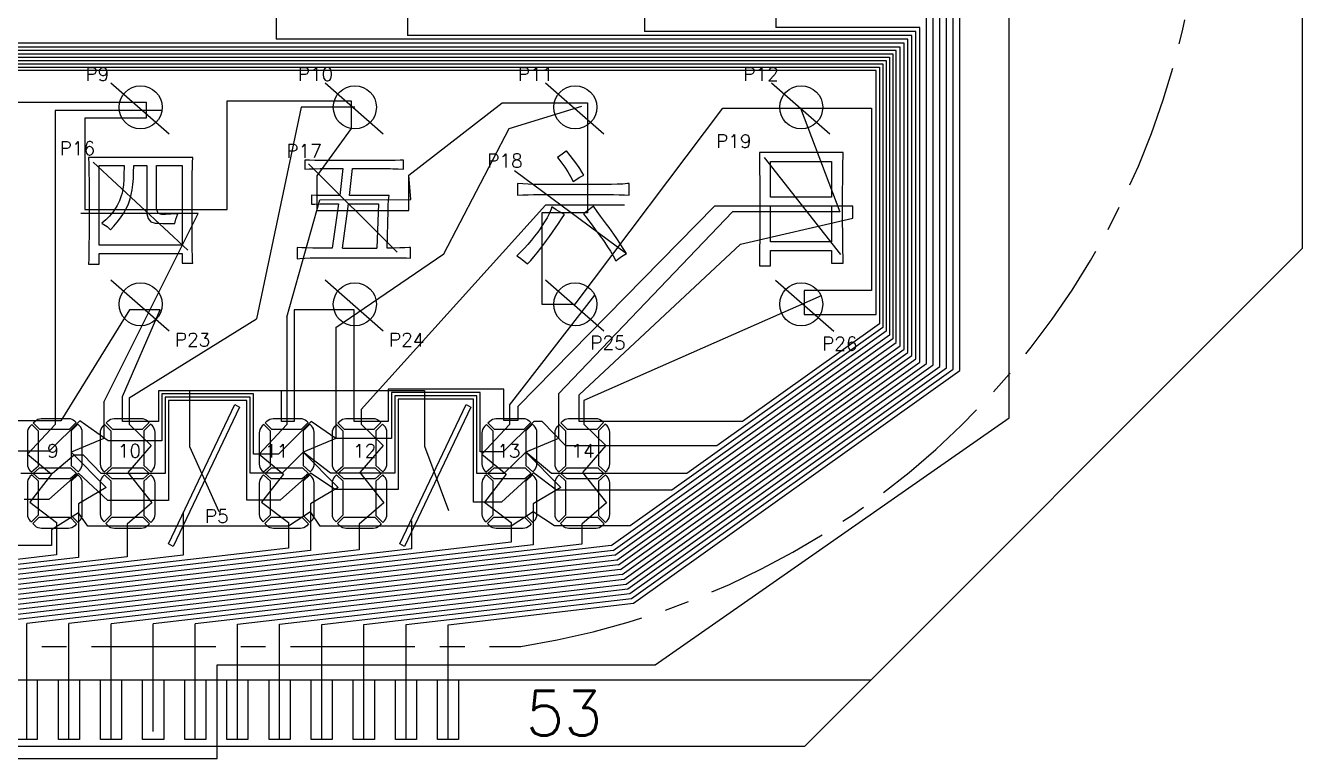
# Model space of a CAD drawing. Header units: millimetres. Extents: x 1653 to 3206, y -200 to 97.
# Drawn here: x 2454.84 to 2493.32, y -40.35 to -18.28 of the extents above; entities that cross this region are included whole.
import ezdxf
from ezdxf.enums import TextEntityAlignment as Align

# ---------------------------------------------------------------- set-up
doc = ezdxf.new("R2010")
doc.units = ezdxf.units.MM
doc.header["$LTSCALE"] = 3
doc.linetypes.add('CENTER', pattern=[2, 1.25, -0.25, 0.25, -0.25])
for name, color, linetype in [('COM', 1, 'Continuous'), ('DIM', 4, 'Continuous'), ('SEG', 3, 'Continuous')]:
    doc.layers.add(name, color=color, linetype=linetype)
doc.styles.add('romans', font='romans.shx')

msp = doc.modelspace()

# ---------------------------------------------------------------- linework, layer by layer
msp.add_line((2464.386, -24.978), (2465.428, -24.978))
at = {"linetype": 'Continuous'}
msp.add_lwpolyline([(2378.323, -0.981), (2378.323, -24.981), (2393.323, -39.981), (2478.323, -39.981), (2493.323, -24.981), (2493.323, -0.981), (2478.323, 14.019), (2393.323, 14.019)], close=True, dxfattribs=at)
at = {"linetype": 'CENTER'}
msp.add_lwpolyline([(2469.762, 11.019), (2402.823, 11.019, 0.895837), (2402.823, -36.981), (2469.762, -36.981, 0.856686)], format="xyb", close=True, dxfattribs=at)
for points in [[(2459.873, -22.249), (2456.734, -22.249), (2456.736, -22.266), (2456.741, -22.432), (2456.745, -22.595), (2456.748, -22.755), (2456.75, -22.91), (2456.75, -23.062), (2456.75, -24.548), (2456.75, -24.664), (2456.748, -24.818), (2456.747, -24.974), (2456.744, -25.136), (2456.741, -25.3), (2456.734, -25.469), (2457.057, -25.469), (2457.057, -25.147), (2459.552, -25.147), (2459.552, -25.438), (2459.873, -25.438), (2459.87, -25.372), (2459.865, -25.206), (2459.862, -25.043), (2459.859, -24.883), (2459.858, -24.73), (2459.858, -24.58), (2459.858, -23.062), (2459.858, -23.046), (2459.858, -22.88), (2459.861, -22.717), (2459.864, -22.557), (2459.867, -22.402)], [(2471.145, -22.051), (2471.131, -22.062), (2471.013, -22.153), (2470.869, -22.25), (2470.91, -22.3), (2471.002, -22.419), (2471.093, -22.546), (2471.179, -22.68), (2471.262, -22.821), (2471.344, -22.97), (2471.387, -22.94), (2471.524, -22.857), (2471.665, -22.785), (2471.616, -22.707), (2471.538, -22.583), (2471.45, -22.455), (2471.356, -22.325), (2471.254, -22.189)], [(2476.953, -22.097), (2476.953, -22.104), (2476.956, -22.252), (2476.958, -22.404), (2476.959, -22.555), (2476.962, -22.711), (2476.964, -22.867), (2476.965, -23.027), (2476.965, -23.19), (2476.967, -23.353), (2476.967, -23.52), (2476.967, -23.688), (2476.969, -23.859), (2476.969, -23.928), (2476.967, -24.108), (2476.967, -24.282), (2476.967, -24.452), (2476.965, -24.617), (2476.964, -24.778), (2476.962, -24.935), (2476.961, -25.087), (2476.958, -25.234), (2476.956, -25.377), (2476.953, -25.514), (2477.29, -25.514), (2477.29, -25.055), (2479.125, -25.055), (2479.125, -25.438), (2479.478, -25.438), (2479.476, -25.369), (2479.475, -25.223), (2479.472, -25.074), (2479.47, -24.921), (2479.469, -24.766), (2479.467, -24.606), (2479.465, -24.445), (2479.464, -24.28), (2479.464, -24.112), (2479.462, -23.942), (2479.462, -23.768), (2479.462, -23.683), (2479.464, -23.511), (2479.464, -23.342), (2479.464, -23.176), (2479.465, -23.011), (2479.467, -22.852), (2479.469, -22.695), (2479.47, -22.54), (2479.473, -22.389), (2479.475, -22.241), (2479.478, -22.097)], [(2457.057, -24.887), (2457.057, -22.495), (2457.807, -22.495), (2457.806, -22.542), (2457.803, -22.738), (2457.795, -22.915), (2457.784, -23.071), (2457.766, -23.207), (2457.745, -23.322), (2457.721, -23.402), (2457.665, -23.552), (2457.597, -23.693), (2457.516, -23.828), (2457.47, -23.894), (2457.37, -24.014), (2457.257, -24.125), (2457.134, -24.227), (2457.149, -24.235), (2457.297, -24.327), (2457.394, -24.426), (2457.492, -24.323), (2457.599, -24.199), (2457.696, -24.072), (2457.784, -23.942), (2457.86, -23.811), (2457.929, -23.676), (2457.953, -23.615), (2457.992, -23.499), (2458.023, -23.367), (2458.05, -23.222), (2458.07, -23.062), (2458.086, -22.886), (2458.094, -22.698), (2458.097, -22.495), (2458.495, -22.495), (2458.495, -23.952), (2458.529, -24.089), (2458.612, -24.193), (2458.741, -24.227), (2458.828, -24.232), (2458.969, -24.238), (2459.139, -24.241), (2459.338, -24.243), (2459.366, -24.113), (2459.428, -23.952), (2459.413, -23.952), (2459.215, -23.959), (2459.059, -23.964), (2458.94, -23.967), (2458.832, -23.933), (2458.786, -23.798), (2458.786, -22.495), (2459.552, -22.495), (2459.552, -24.887)], [(2466.223, -22.327), (2466.131, -22.333), (2465.973, -22.339), (2465.81, -22.342), (2463.712, -22.342), (2463.559, -22.341), (2463.399, -22.334), (2463.253, -22.327), (2463.253, -22.602), (2463.388, -22.594), (2463.546, -22.588), (2463.712, -22.587), (2464.402, -22.587), (2464.309, -23.4), (2463.896, -23.4), (2463.755, -23.398), (2463.593, -23.393), (2463.452, -23.384), (2463.452, -23.66), (2463.556, -23.652), (2463.712, -23.647), (2463.896, -23.644), (2464.264, -23.644), (2464.08, -24.978), (2463.574, -24.978), (2463.49, -24.978), (2463.319, -24.975), (2463.164, -24.971), (2463.023, -24.963), (2463.023, -25.3), (2463.106, -25.29), (2463.25, -25.279), (2463.416, -25.271), (2463.606, -25.27), (2465.81, -25.27), (2465.996, -25.27), (2466.168, -25.273), (2466.316, -25.278), (2466.436, -25.284), (2466.436, -24.963), (2466.394, -24.966), (2466.27, -24.971), (2466.12, -24.975), (2465.94, -24.977), (2465.733, -24.978), (2465.763, -23.859), (2465.766, -23.697), (2465.777, -23.537), (2465.794, -23.4), (2464.6, -23.4), (2464.691, -22.587), (2465.825, -22.587), (2465.905, -22.588), (2466.063, -22.593), (2466.223, -22.602)], [(2477.29, -23.445), (2477.29, -22.372), (2479.125, -22.372), (2479.125, -23.445)], [(2473.027, -23.031), (2472.977, -23.038), (2472.835, -23.052), (2472.672, -23.059), (2472.492, -23.063), (2470.288, -23.063), (2470.139, -23.061), (2469.981, -23.055), (2469.821, -23.045), (2469.66, -23.031), (2469.66, -23.384), (2469.666, -23.384), (2469.824, -23.377), (2469.984, -23.373), (2470.144, -23.37), (2470.302, -23.368), (2472.506, -23.368), (2472.556, -23.368), (2472.73, -23.371), (2472.888, -23.376), (2473.027, -23.384)], [(2470.7, -23.736), (2470.676, -23.811), (2470.625, -23.93), (2470.554, -24.068), (2470.462, -24.223), (2470.349, -24.396), (2470.277, -24.496), (2470.181, -24.623), (2470.083, -24.746), (2469.979, -24.867), (2469.871, -24.985), (2469.76, -25.097), (2469.644, -25.209), (2469.726, -25.265), (2469.857, -25.364), (2469.965, -25.453), (2469.978, -25.442), (2470.065, -25.354), (2470.159, -25.248), (2470.261, -25.124), (2470.371, -24.983), (2470.487, -24.825), (2470.535, -24.754), (2470.625, -24.626), (2470.716, -24.497), (2470.806, -24.367), (2470.897, -24.234), (2470.99, -24.101), (2471.084, -23.966), (2470.969, -23.91), (2470.833, -23.829)], [(2471.956, -23.72), (2471.904, -23.761), (2471.778, -23.86), (2471.649, -23.951), (2471.71, -24.027), (2471.815, -24.161), (2471.915, -24.291), (2472.009, -24.416), (2472.1, -24.538), (2472.185, -24.656), (2472.205, -24.685), (2472.293, -24.811), (2472.377, -24.942), (2472.464, -25.077), (2472.547, -25.216), (2472.63, -25.362), (2472.675, -25.323), (2472.8, -25.235), (2472.951, -25.147), (2472.852, -24.991), (2472.75, -24.833), (2472.656, -24.69), (2472.572, -24.565), (2472.496, -24.457), (2472.431, -24.364), (2472.429, -24.363), (2472.346, -24.259), (2472.257, -24.143), (2472.163, -24.015), (2472.063, -23.874)], [(2477.29, -24.794), (2477.29, -23.705), (2479.125, -23.705), (2479.125, -24.794)], [(2459.147, -33.892), (2461.148, -29.695), (2461.285, -29.773), (2459.284, -33.97)], [(2466.119, -33.892), (2468.119, -29.695), (2468.256, -29.773), (2466.256, -33.97)], [(2454.937, -31.636), (2454.97, -31.676), (2455.018, -31.724), (2455.224, -31.537), (2455.224, -30.496), (2455.024, -30.296), (2454.97, -30.35), (2454.965, -30.355), (2454.933, -30.396), (2454.909, -30.442), (2454.894, -30.492), (2454.89, -30.543), (2454.89, -31.482), (2454.89, -31.489), (2454.896, -31.541), (2454.912, -31.59)], [(2455.162, -30.16), (2455.207, -30.135), (2455.256, -30.119), (2455.308, -30.113), (2455.316, -30.113), (2456.126, -30.113), (2456.177, -30.118), (2456.227, -30.132), (2456.273, -30.156), (2456.314, -30.188), (2456.319, -30.193), (2456.363, -30.237), (2456.154, -30.447), (2455.269, -30.447), (2455.068, -30.247), (2455.122, -30.193)], [(2456.545, -31.482), (2456.545, -30.525), (2456.539, -30.473), (2456.523, -30.423), (2456.498, -30.378), (2456.464, -30.337), (2456.41, -30.283), (2456.211, -30.483), (2456.211, -31.525), (2456.42, -31.72), (2456.465, -31.676), (2456.47, -31.67), (2456.502, -31.629), (2456.526, -31.583), (2456.54, -31.533)], [(2457.131, -31.636), (2457.164, -31.676), (2457.212, -31.724), (2457.418, -31.537), (2457.418, -30.496), (2457.218, -30.296), (2457.164, -30.349), (2457.158, -30.355), (2457.126, -30.396), (2457.103, -30.442), (2457.088, -30.492), (2457.083, -30.543), (2457.083, -31.482), (2457.083, -31.489), (2457.09, -31.541), (2457.106, -31.59)], [(2457.356, -30.16), (2457.401, -30.135), (2457.45, -30.119), (2457.502, -30.113), (2457.51, -30.113), (2458.319, -30.113), (2458.371, -30.118), (2458.421, -30.132), (2458.467, -30.156), (2458.508, -30.188), (2458.513, -30.193), (2458.557, -30.237), (2458.347, -30.447), (2457.462, -30.447), (2457.262, -30.247), (2457.316, -30.193)], [(2458.739, -31.482), (2458.739, -30.525), (2458.733, -30.472), (2458.717, -30.423), (2458.692, -30.378), (2458.658, -30.337), (2458.604, -30.283), (2458.405, -30.483), (2458.405, -31.525), (2458.614, -31.72), (2458.659, -31.676), (2458.664, -31.67), (2458.696, -31.629), (2458.72, -31.583), (2458.734, -31.533)], [(2461.927, -31.636), (2461.96, -31.676), (2462.009, -31.724), (2462.214, -31.537), (2462.214, -30.496), (2462.014, -30.296), (2461.96, -30.349), (2461.955, -30.355), (2461.923, -30.396), (2461.899, -30.442), (2461.885, -30.492), (2461.88, -30.543), (2461.88, -31.482), (2461.88, -31.489), (2461.886, -31.541), (2461.902, -31.59)], [(2462.152, -30.16), (2462.197, -30.135), (2462.247, -30.119), (2462.298, -30.113), (2462.306, -30.113), (2463.116, -30.113), (2463.167, -30.118), (2463.217, -30.132), (2463.263, -30.156), (2463.304, -30.188), (2463.309, -30.193), (2463.354, -30.237), (2463.144, -30.447), (2462.259, -30.447), (2462.058, -30.247), (2462.112, -30.193)], [(2463.535, -31.482), (2463.535, -30.525), (2463.529, -30.472), (2463.513, -30.423), (2463.488, -30.378), (2463.455, -30.337), (2463.4, -30.283), (2463.201, -30.483), (2463.201, -31.525), (2463.41, -31.72), (2463.455, -31.676), (2463.461, -31.67), (2463.492, -31.629), (2463.516, -31.583), (2463.531, -31.533)], [(2464.12, -31.636), (2464.154, -31.676), (2464.202, -31.724), (2464.408, -31.537), (2464.408, -30.496), (2464.207, -30.296), (2464.154, -30.35), (2464.148, -30.355), (2464.116, -30.396), (2464.093, -30.442), (2464.078, -30.492), (2464.073, -30.543), (2464.073, -31.482), (2464.073, -31.489), (2464.08, -31.541), (2464.095, -31.59)], [(2464.345, -30.16), (2464.391, -30.135), (2464.44, -30.119), (2464.492, -30.113), (2464.499, -30.113), (2465.309, -30.113), (2465.361, -30.118), (2465.411, -30.132), (2465.457, -30.156), (2465.498, -30.188), (2465.503, -30.193), (2465.547, -30.237), (2465.337, -30.447), (2464.452, -30.447), (2464.252, -30.247), (2464.305, -30.193)], [(2465.729, -31.482), (2465.729, -30.525), (2465.722, -30.473), (2465.707, -30.423), (2465.682, -30.378), (2465.648, -30.337), (2465.594, -30.283), (2465.394, -30.483), (2465.394, -31.525), (2465.604, -31.72), (2465.648, -31.676), (2465.654, -31.67), (2465.686, -31.629), (2465.71, -31.583), (2465.724, -31.533)], [(2468.64, -31.636), (2468.673, -31.676), (2468.722, -31.724), (2468.927, -31.537), (2468.927, -30.496), (2468.727, -30.296), (2468.673, -30.35), (2468.668, -30.355), (2468.636, -30.396), (2468.612, -30.442), (2468.598, -30.492), (2468.593, -30.543), (2468.593, -31.482), (2468.593, -31.489), (2468.599, -31.541), (2468.615, -31.59)], [(2468.865, -30.16), (2468.91, -30.135), (2468.96, -30.119), (2469.011, -30.113), (2469.019, -30.113), (2469.829, -30.113), (2469.881, -30.118), (2469.93, -30.132), (2469.976, -30.156), (2470.017, -30.188), (2470.023, -30.193), (2470.067, -30.237), (2469.857, -30.447), (2468.972, -30.447), (2468.772, -30.247), (2468.825, -30.193)], [(2470.248, -31.482), (2470.248, -30.525), (2470.242, -30.473), (2470.226, -30.423), (2470.201, -30.378), (2470.168, -30.337), (2470.113, -30.283), (2469.914, -30.483), (2469.914, -31.525), (2470.123, -31.72), (2470.168, -31.676), (2470.174, -31.67), (2470.206, -31.629), (2470.229, -31.583), (2470.244, -31.533)], [(2470.834, -31.636), (2470.867, -31.676), (2470.916, -31.724), (2471.121, -31.537), (2471.121, -30.496), (2470.921, -30.296), (2470.867, -30.35), (2470.862, -30.355), (2470.83, -30.396), (2470.806, -30.442), (2470.791, -30.492), (2470.787, -30.543), (2470.787, -31.482), (2470.787, -31.489), (2470.793, -31.541), (2470.809, -31.59)], [(2471.059, -30.16), (2471.104, -30.135), (2471.154, -30.119), (2471.205, -30.113), (2471.213, -30.113), (2472.023, -30.113), (2472.074, -30.118), (2472.124, -30.132), (2472.17, -30.156), (2472.211, -30.188), (2472.216, -30.193), (2472.26, -30.237), (2472.051, -30.447), (2471.166, -30.447), (2470.965, -30.247), (2471.019, -30.193)], [(2472.442, -31.482), (2472.442, -30.525), (2472.436, -30.473), (2472.42, -30.423), (2472.395, -30.378), (2472.362, -30.337), (2472.307, -30.283), (2472.108, -30.483), (2472.108, -31.525), (2472.317, -31.72), (2472.362, -31.676), (2472.367, -31.67), (2472.399, -31.629), (2472.423, -31.583), (2472.437, -31.533)], [(2454.937, -33.15), (2454.97, -33.19), (2455.011, -33.231), (2455.224, -33.018), (2455.224, -32), (2455.022, -31.811), (2454.97, -31.864), (2454.965, -31.869), (2454.933, -31.91), (2454.909, -31.956), (2454.894, -32.006), (2454.89, -32.057), (2454.89, -32.996), (2454.89, -33.003), (2454.896, -33.055), (2454.912, -33.104)], [(2456.372, -31.766), (2456.185, -31.933), (2455.249, -31.933), (2455.07, -31.766), (2455.255, -31.598), (2456.192, -31.598)], [(2456.465, -31.864), (2456.416, -31.815), (2456.211, -31.999), (2456.211, -33.032), (2456.422, -33.243), (2456.467, -33.198), (2456.502, -33.153), (2456.526, -33.107), (2456.54, -33.057), (2456.545, -33.005), (2456.545, -32.057), (2456.545, -32.05), (2456.539, -31.998), (2456.523, -31.949), (2456.498, -31.903)], [(2457.131, -33.15), (2457.164, -33.19), (2457.205, -33.231), (2457.418, -33.018), (2457.418, -32), (2457.216, -31.811), (2457.164, -31.863), (2457.158, -31.869), (2457.126, -31.91), (2457.103, -31.956), (2457.088, -32.006), (2457.083, -32.057), (2457.083, -32.996), (2457.083, -33.003), (2457.09, -33.055), (2457.106, -33.104)], [(2458.566, -31.766), (2458.379, -31.933), (2457.443, -31.933), (2457.264, -31.766), (2457.448, -31.598), (2458.386, -31.598)], [(2458.659, -31.863), (2458.61, -31.815), (2458.405, -31.999), (2458.405, -33.032), (2458.616, -33.243), (2458.661, -33.198), (2458.696, -33.153), (2458.72, -33.107), (2458.734, -33.057), (2458.739, -33.005), (2458.739, -32.057), (2458.739, -32.05), (2458.733, -31.998), (2458.717, -31.949), (2458.692, -31.903)], [(2461.927, -33.15), (2461.96, -33.19), (2462.002, -33.231), (2462.214, -33.018), (2462.214, -32), (2462.012, -31.811), (2461.96, -31.863), (2461.955, -31.869), (2461.923, -31.91), (2461.899, -31.956), (2461.885, -32.006), (2461.88, -32.057), (2461.88, -32.996), (2461.88, -33.003), (2461.886, -33.055), (2461.902, -33.104)], [(2463.362, -31.766), (2463.175, -31.933), (2462.239, -31.933), (2462.061, -31.766), (2462.245, -31.598), (2463.182, -31.598)], [(2463.455, -31.863), (2463.406, -31.815), (2463.201, -31.999), (2463.201, -33.032), (2463.412, -33.243), (2463.457, -33.198), (2463.492, -33.153), (2463.516, -33.107), (2463.531, -33.057), (2463.535, -33.005), (2463.535, -32.057), (2463.535, -32.05), (2463.529, -31.998), (2463.513, -31.949), (2463.488, -31.903)], [(2464.12, -33.15), (2464.154, -33.19), (2464.195, -33.231), (2464.408, -33.018), (2464.408, -32), (2464.206, -31.811), (2464.154, -31.864), (2464.148, -31.869), (2464.116, -31.91), (2464.093, -31.956), (2464.078, -32.006), (2464.073, -32.057), (2464.073, -32.996), (2464.073, -33.003), (2464.08, -33.055), (2464.095, -33.104)], [(2465.555, -31.766), (2465.369, -31.933), (2464.433, -31.933), (2464.254, -31.766), (2464.438, -31.598), (2465.376, -31.598)], [(2465.648, -31.864), (2465.6, -31.815), (2465.394, -31.999), (2465.394, -33.032), (2465.605, -33.243), (2465.65, -33.198), (2465.686, -33.153), (2465.71, -33.107), (2465.724, -33.057), (2465.729, -33.005), (2465.729, -32.057), (2465.729, -32.05), (2465.722, -31.998), (2465.707, -31.949), (2465.682, -31.903)], [(2468.64, -33.15), (2468.673, -33.19), (2468.715, -33.231), (2468.927, -33.018), (2468.927, -32), (2468.725, -31.811), (2468.673, -31.864), (2468.668, -31.869), (2468.636, -31.91), (2468.612, -31.956), (2468.598, -32.006), (2468.593, -32.057), (2468.593, -32.996), (2468.593, -33.003), (2468.599, -33.055), (2468.615, -33.104)], [(2470.075, -31.766), (2469.888, -31.933), (2468.952, -31.933), (2468.774, -31.766), (2468.958, -31.598), (2469.895, -31.598)], [(2470.168, -31.864), (2470.119, -31.815), (2469.914, -31.999), (2469.914, -33.032), (2470.125, -33.243), (2470.17, -33.198), (2470.205, -33.153), (2470.229, -33.107), (2470.244, -33.057), (2470.248, -33.005), (2470.248, -32.057), (2470.248, -32.05), (2470.242, -31.998), (2470.226, -31.949), (2470.201, -31.903)], [(2470.834, -33.15), (2470.867, -33.19), (2470.909, -33.231), (2471.121, -33.018), (2471.121, -32), (2470.919, -31.811), (2470.867, -31.864), (2470.862, -31.869), (2470.83, -31.91), (2470.806, -31.956), (2470.791, -32.006), (2470.787, -32.057), (2470.787, -32.996), (2470.787, -33.003), (2470.793, -33.055), (2470.809, -33.104)], [(2472.269, -31.766), (2472.082, -31.933), (2471.146, -31.933), (2470.968, -31.766), (2471.152, -31.598), (2472.089, -31.598)], [(2472.362, -31.864), (2472.313, -31.815), (2472.108, -31.999), (2472.108, -33.032), (2472.319, -33.243), (2472.364, -33.198), (2472.399, -33.153), (2472.423, -33.107), (2472.437, -33.057), (2472.442, -33.005), (2472.442, -32.057), (2472.442, -32.05), (2472.436, -31.998), (2472.42, -31.949), (2472.395, -31.903)], [(2456.28, -33.377), (2456.234, -33.402), (2456.185, -33.418), (2456.134, -33.425), (2456.126, -33.425), (2455.318, -33.425), (2455.266, -33.42), (2455.217, -33.405), (2455.17, -33.382), (2455.129, -33.349), (2455.058, -33.278), (2455.246, -33.09), (2456.176, -33.09), (2456.375, -33.289), (2456.32, -33.344)], [(2458.474, -33.377), (2458.428, -33.402), (2458.379, -33.418), (2458.327, -33.425), (2458.319, -33.425), (2457.512, -33.425), (2457.46, -33.42), (2457.41, -33.405), (2457.364, -33.382), (2457.323, -33.349), (2457.252, -33.278), (2457.439, -33.09), (2458.37, -33.09), (2458.569, -33.289), (2458.514, -33.344)], [(2463.27, -33.377), (2463.225, -33.402), (2463.175, -33.418), (2463.124, -33.425), (2463.116, -33.425), (2462.308, -33.425), (2462.256, -33.42), (2462.207, -33.405), (2462.161, -33.382), (2462.12, -33.349), (2462.048, -33.278), (2462.236, -33.09), (2463.166, -33.09), (2463.365, -33.289), (2463.31, -33.344)], [(2465.463, -33.377), (2465.418, -33.402), (2465.369, -33.418), (2465.317, -33.425), (2465.309, -33.425), (2464.502, -33.425), (2464.45, -33.42), (2464.4, -33.405), (2464.354, -33.382), (2464.313, -33.349), (2464.242, -33.278), (2464.429, -33.09), (2465.36, -33.09), (2465.559, -33.289), (2465.503, -33.344)], [(2469.983, -33.377), (2469.938, -33.402), (2469.888, -33.418), (2469.837, -33.425), (2469.829, -33.425), (2469.021, -33.425), (2468.97, -33.42), (2468.92, -33.405), (2468.874, -33.382), (2468.833, -33.349), (2468.761, -33.278), (2468.949, -33.09), (2469.879, -33.09), (2470.078, -33.289), (2470.023, -33.344)], [(2472.177, -33.377), (2472.132, -33.402), (2472.082, -33.418), (2472.031, -33.425), (2472.023, -33.425), (2471.215, -33.425), (2471.163, -33.42), (2471.114, -33.405), (2471.068, -33.382), (2471.026, -33.349), (2470.955, -33.278), (2471.143, -33.09), (2472.073, -33.09), (2472.272, -33.289), (2472.217, -33.344)], [(2454.555, -39.781), (2454.555, -37.981), (2455.19, -37.981), (2455.19, -39.781)], [(2455.825, -39.781), (2455.825, -37.981), (2456.46, -37.981), (2456.46, -39.781)], [(2457.095, -39.781), (2457.095, -37.981), (2457.73, -37.981), (2457.73, -39.781)], [(2458.365, -39.781), (2458.365, -37.981), (2459, -37.981), (2459, -39.781)], [(2459.635, -39.781), (2459.635, -37.981), (2460.27, -37.981), (2460.27, -39.781)], [(2460.905, -39.781), (2460.905, -37.981), (2461.54, -37.981), (2461.54, -39.781)], [(2462.175, -39.781), (2462.175, -37.981), (2462.81, -37.981), (2462.81, -39.781)], [(2463.445, -39.781), (2463.445, -37.981), (2464.08, -37.981), (2464.08, -39.781)], [(2464.715, -39.781), (2464.715, -37.981), (2465.35, -37.981), (2465.35, -39.781)], [(2465.985, -39.781), (2465.985, -37.981), (2466.62, -37.981), (2466.62, -39.781)], [(2467.255, -39.781), (2467.255, -37.981), (2467.89, -37.981), (2467.89, -39.781)]]:
    msp.add_lwpolyline(points, close=True)
for points in [[(2464.386, -24.978), (2464.569, -23.644), (2465.473, -23.644), (2465.428, -24.978)], [(2391.323, -37.981), (2480.323, -37.981)]]:
    msp.add_lwpolyline(points)
for centre in [(2458.304, -20.739), (2464.761, -20.739), (2471.404, -20.739), (2478.215, -20.739), (2458.304, -26.673), (2464.761, -26.673), (2471.404, -26.673), (2478.215, -26.673)]:
    msp.add_circle(centre, 0.649)
at = {"layer": 'COM', "ltscale": 5.567185}
for p, q in [((2482.993, -28.668), (2482.993, 6.575)), ((2480.473, -19.631), (2434.028, -19.631)), ((2480.473, -26.98), (2480.473, -19.631)), ((2453.943, -20.581), (2458.469, -20.581)), ((2458.469, -20.581), (2458.469, -21.062)), ((2460.912, -23.813), (2460.912, -20.541)), ((2460.912, -20.541), (2464.65, -20.541)), ((2464.65, -20.541), (2464.65, -21.379)), ((2466.386, -22.786), (2469.2, -20.606)), ((2469.2, -20.606), (2471.774, -20.606)), ((2471.404, -26.673), (2475.85, -20.762)), ((2471.774, -20.606), (2471.774, -23.917)), ((2475.85, -20.762), (2480.329, -20.762)), ((2480.329, -20.762), (2480.329, -26.261)), ((2458.469, -21.062), (2456.625, -21.062)), ((2456.625, -21.062), (2456.625, -23.813)), ((2464.65, -21.379), (2463.617, -22.804)), ((2463.617, -22.804), (2463.617, -23.848)), ((2466.386, -23.848), (2466.386, -22.786)), ((2456.625, -23.813), (2460.912, -23.813)), ((2463.617, -23.848), (2466.386, -23.848)), ((2471.774, -23.917), (2470.398, -23.917)), ((2470.398, -23.917), (2470.398, -26.673)), ((2480.329, -26.261), (2478.307, -26.261)), ((2478.307, -26.261), (2478.307, -26.98)), ((2470.398, -26.673), (2471.404, -26.673)), ((2478.307, -26.98), (2480.473, -26.98)), ((2473.157, -35.677), (2482.993, -28.668)), ((2467.573, -36.325), (2473.157, -35.677)), ((2467.573, -39.781), (2467.573, -36.325))]:
    msp.add_line(p, q, dxfattribs=at)
at = {"layer": 'COM', "color": 2, "ltscale": 5.567185}
for p, q in [((2482.793, -28.626), (2482.793, 5.03)), ((2434.178, -19.531), (2480.573, -19.531)), ((2480.573, -19.531), (2480.573, -27.261)), ((2475.599, -23.719), (2469.673, -29.752)), ((2479.775, -23.719), (2475.599, -23.719)), ((2479.775, -24.08), (2479.775, -23.719)), ((2476.385, -24.86), (2479.775, -24.08)), ((2471.526, -29.403), (2476.385, -24.86)), ((2457.971, -26.839), (2455.902, -30.18)), ((2457.762, -29.45), (2458.893, -26.839)), ((2458.893, -26.839), (2457.971, -26.839)), ((2464.739, -26.844), (2462.933, -26.844)), ((2462.933, -26.844), (2462.933, -30.207)), ((2464.739, -30.204), (2464.739, -26.844)), ((2480.573, -27.261), (2476.445, -30.203)), ((2473.101, -35.533), (2482.793, -28.626)), ((2469.247, -29.234), (2465.769, -29.234)), ((2465.769, -29.234), (2465.769, -30.204)), ((2469.247, -30.17), (2469.247, -29.234)), ((2457.762, -30.205), (2457.762, -29.45)), ((2462.555, -29.275), (2458.845, -29.275)), ((2458.845, -29.275), (2458.845, -30.205)), ((2462.555, -30.207), (2462.555, -29.275)), ((2471.526, -30.203), (2471.526, -29.403)), ((2469.673, -29.752), (2469.673, -30.17)), ((2455.902, -30.18), (2454.498, -30.18)), ((2458.845, -30.205), (2457.762, -30.205)), ((2462.933, -30.207), (2462.555, -30.207)), ((2465.769, -30.204), (2464.739, -30.204)), ((2469.673, -30.17), (2469.247, -30.17)), ((2476.445, -30.203), (2471.526, -30.203)), ((2466.303, -36.322), (2473.101, -35.533)), ((2466.303, -39.781), (2466.303, -36.322))]:
    msp.add_line(p, q, dxfattribs=at)
at = {"layer": 'COM', "color": 5, "ltscale": 5.567185}
for p, q in [((2482.593, -28.584), (2482.593, -1.896)), ((2434.328, -19.431), (2480.673, -19.431)), ((2480.673, -19.431), (2480.673, -27.374)), ((2480.673, -27.374), (2475.669, -30.941)), ((2473.046, -35.388), (2482.593, -28.584)), ((2461.703, -29.375), (2458.945, -29.375)), ((2458.945, -29.375), (2458.945, -30.785)), ((2461.703, -31.192), (2461.703, -29.375)), ((2468.54, -29.334), (2465.869, -29.334)), ((2465.869, -29.334), (2465.869, -30.716)), ((2468.54, -31.12), (2468.54, -29.334)), ((2456.47, -30.182), (2455.544, -31.101)), ((2457.326, -30.785), (2456.47, -30.182)), ((2463.441, -30.199), (2462.462, -31.192)), ((2464.185, -30.716), (2463.441, -30.199)), ((2470.156, -30.2), (2469.231, -31.12)), ((2470.407, -30.2), (2470.156, -30.2)), ((2471.121, -30.941), (2470.407, -30.2)), ((2458.945, -30.785), (2457.326, -30.785)), ((2465.869, -30.716), (2464.185, -30.716)), ((2455.544, -31.101), (2454.598, -31.101)), ((2469.231, -31.12), (2468.54, -31.12)), ((2475.669, -30.941), (2471.121, -30.941)), ((2462.462, -31.192), (2461.703, -31.192)), ((2465.033, -36.318), (2473.046, -35.388)), ((2465.033, -39.781), (2465.033, -36.318))]:
    msp.add_line(p, q, dxfattribs=at)
at = {"layer": 'COM', "color": 6, "ltscale": 5.567185}
for p, q in [((2482.393, -28.543), (2482.393, -6.18)), ((2434.478, -19.331), (2480.773, -19.331)), ((2480.773, -19.331), (2480.773, -27.487)), ((2480.773, -27.487), (2474.768, -31.767)), ((2472.99, -35.244), (2482.393, -28.543)), ((2461.603, -29.475), (2459.045, -29.475)), ((2459.045, -29.475), (2459.045, -31.766)), ((2461.603, -31.763), (2461.603, -29.475)), ((2468.44, -29.434), (2465.969, -29.434)), ((2465.969, -29.434), (2465.969, -31.763)), ((2468.44, -31.766), (2468.44, -29.434)), ((2463.201, -31.125), (2462.572, -31.763)), ((2464.029, -31.763), (2463.201, -31.125)), ((2469.914, -31.125), (2469.248, -31.766)), ((2470.691, -31.767), (2469.914, -31.125)), ((2456.303, -31.218), (2455.644, -31.767)), ((2456.582, -31.218), (2456.303, -31.218)), ((2457.112, -31.766), (2456.582, -31.218)), ((2455.644, -31.767), (2454.698, -31.767)), ((2459.045, -31.766), (2457.112, -31.766)), ((2462.572, -31.763), (2461.603, -31.763)), ((2465.969, -31.763), (2464.029, -31.763)), ((2469.248, -31.766), (2468.44, -31.766)), ((2474.768, -31.767), (2470.691, -31.767)), ((2463.763, -36.314), (2472.99, -35.244)), ((2463.763, -39.781), (2463.763, -36.314))]:
    msp.add_line(p, q, dxfattribs=at)
at = {"layer": 'COM', "color": 40, "ltscale": 5.567185}
for p, q in [((2482.193, -28.501), (2482.193, -13.553)), ((2434.628, -19.231), (2480.873, -19.231)), ((2480.873, -19.231), (2480.873, -27.6)), ((2480.873, -27.6), (2474.317, -32.272)), ((2472.935, -35.099), (2482.193, -28.501)), ((2461.503, -29.575), (2459.145, -29.575)), ((2459.145, -29.575), (2459.145, -32.58)), ((2461.503, -32.576), (2461.503, -29.575)), ((2468.34, -29.534), (2466.069, -29.534)), ((2466.069, -29.534), (2466.069, -32.25)), ((2468.34, -32.632), (2468.34, -29.534)), ((2456.432, -31.758), (2455.54, -32.552)), ((2457.321, -32.58), (2456.432, -31.758)), ((2463.421, -31.762), (2462.511, -32.576)), ((2464.165, -32.25), (2463.421, -31.762)), ((2470.141, -31.752), (2469.177, -32.632)), ((2470.839, -32.272), (2470.141, -31.752)), ((2466.069, -32.25), (2464.165, -32.25)), ((2474.317, -32.272), (2470.839, -32.272)), ((2455.54, -32.552), (2454.798, -32.552)), ((2459.145, -32.58), (2457.321, -32.58)), ((2462.511, -32.576), (2461.503, -32.576)), ((2469.177, -32.632), (2468.34, -32.632)), ((2462.493, -36.311), (2472.935, -35.099)), ((2462.493, -39.781), (2462.493, -36.311))]:
    msp.add_line(p, q, dxfattribs=at)
at = {"layer": 'COM', "color": 225, "ltscale": 5.567185}
for p, q in [((2481.993, -28.459), (2481.993, -17.762)), ((2434.778, -19.131), (2480.973, -19.131)), ((2480.973, -19.131), (2480.973, -27.713)), ((2480.973, -27.713), (2473.062, -33.351)), ((2472.879, -34.955), (2481.993, -28.459)), ((2456.434, -32.959), (2455.623, -33.465)), ((2456.716, -33.358), (2456.434, -32.959)), ((2463.424, -32.921), (2462.759, -33.358)), ((2463.711, -33.359), (2463.424, -32.921)), ((2470.137, -32.924), (2469.472, -33.359)), ((2470.775, -33.351), (2470.137, -32.924)), ((2455.623, -33.465), (2455.623, -33.935)), ((2462.759, -33.358), (2456.716, -33.358)), ((2469.472, -33.359), (2463.711, -33.359)), ((2473.062, -33.351), (2470.775, -33.351)), ((2455.623, -33.935), (2446.981, -33.935)), ((2461.223, -36.307), (2472.879, -34.955)), ((2461.223, -39.781), (2461.223, -36.307))]:
    msp.add_line(p, q, dxfattribs=at)
at = {"layer": 'DIM'}
for p, q in [((2457.405, -19.997), (2459.161, -21.534)), ((2463.862, -19.997), (2465.618, -21.534)), ((2470.505, -19.997), (2472.261, -21.534)), ((2477.317, -19.997), (2479.073, -21.534)), ((2477.103, -22.25), (2479.403, -25.176)), ((2456.877, -22.392), (2459.729, -25.047)), ((2463.365, -22.444), (2466.032, -25.103)), ((2469.572, -22.646), (2472.951, -25.147)), ((2457.405, -25.931), (2459.161, -27.468)), ((2463.862, -25.931), (2465.618, -27.468)), ((2470.505, -25.931), (2472.261, -27.468)), ((2477.439, -25.942), (2479.195, -27.48))]:
    msp.add_line(p, q, dxfattribs=at)
msp.add_lwpolyline([(2460.67, -32.923), (2459.786, -30.963), (2459.786, -29.274), (2466.857, -29.274), (2466.857, -30.943), (2467.585, -32.881)], dxfattribs=at)
at = {"layer": 'SEG', "ltscale": 5.567185}
for p, q in [((2462.393, -11.737), (2462.393, -18.691)), ((2473.493, -11.737), (2473.493, -18.451)), ((2466.347, -16.528), (2466.347, -18.571)), ((2477.447, -16.528), (2477.447, -18.331)), ((2481.673, -18.451), (2473.493, -18.451)), ((2481.793, -18.331), (2477.447, -18.331)), ((2481.673, -28.319), (2481.673, -18.451)), ((2481.793, -28.418), (2481.793, -18.331)), ((2481.313, -18.811), (2450.505, -18.811)), ((2481.433, -18.691), (2462.393, -18.691)), ((2481.553, -18.571), (2466.347, -18.571)), ((2481.313, -28.023), (2481.313, -18.811)), ((2481.433, -28.122), (2481.433, -18.691)), ((2481.553, -28.22), (2481.553, -18.571)), ((2481.073, -19.031), (2439.779, -19.031)), ((2481.193, -18.931), (2442.958, -18.931)), ((2481.073, -27.826), (2481.073, -19.031)), ((2481.193, -27.924), (2481.193, -18.931)), ((2463.145, -20.739), (2461.794, -27.112)), ((2464.761, -20.739), (2463.145, -20.739)), ((2469.408, -21.376), (2471.603, -20.709)), ((2478.195, -20.765), (2479.381, -23.891)), ((2455.724, -20.839), (2455.724, -30.29)), ((2458.945, -20.839), (2455.724, -20.839)), ((2467.444, -25.151), (2469.408, -21.376)), ((2466.452, -23.519), (2466.386, -22.786)), ((2462.714, -27.061), (2463.706, -23.522)), ((2463.706, -23.522), (2466.452, -23.519)), ((2464.948, -29.84), (2470.505, -23.69)), ((2472.893, -23.69), (2470.505, -23.69)), ((2460.038, -23.942), (2456.5, -23.942)), ((2457.195, -29.625), (2460.038, -23.942)), ((2476.147, -23.891), (2470.898, -29.367)), ((2479.381, -23.891), (2476.147, -23.891)), ((2464.185, -27.367), (2467.444, -25.151)), ((2469.427, -29.715), (2471.993, -26.4)), ((2478.813, -26.42), (2471.661, -29.567)), ((2457.958, -29.495), (2461.794, -27.112)), ((2462.714, -27.061), (2462.714, -30.29)), ((2464.185, -27.367), (2464.185, -30.716)), ((2472.49, -33.943), (2481.073, -27.826)), ((2472.545, -34.087), (2481.193, -27.924)), ((2472.601, -34.232), (2481.313, -28.023)), ((2472.656, -34.377), (2481.433, -28.122)), ((2472.712, -34.521), (2481.553, -28.22)), ((2472.768, -34.666), (2481.673, -28.319)), ((2472.823, -34.81), (2481.793, -28.418)), ((2457.195, -29.625), (2457.195, -30.716)), ((2457.958, -29.495), (2457.958, -30.287)), ((2470.898, -29.367), (2470.898, -30.716)), ((2471.661, -29.567), (2471.661, -30.287)), ((2464.948, -29.84), (2464.948, -30.287)), ((2469.427, -29.715), (2469.427, -30.29)), ((2455.724, -30.29), (2454.89, -31.188)), ((2457.958, -30.287), (2458.623, -30.927)), ((2462.714, -30.29), (2461.88, -31.188)), ((2464.948, -30.287), (2465.613, -30.927)), ((2469.427, -30.29), (2468.593, -31.188)), ((2471.661, -30.287), (2472.326, -30.927)), ((2457.195, -30.716), (2456.211, -31.125)), ((2464.185, -30.716), (2463.201, -31.125)), ((2470.898, -30.716), (2469.914, -31.125)), ((2456.211, -31.125), (2457.268, -32.195)), ((2458.623, -30.927), (2457.92, -31.739)), ((2463.201, -31.125), (2464.258, -32.195)), ((2465.613, -30.927), (2464.91, -31.739)), ((2469.914, -31.125), (2470.971, -32.195)), ((2472.326, -30.927), (2471.623, -31.739)), ((2454.89, -31.188), (2455.619, -31.793)), ((2461.88, -31.188), (2462.609, -31.793)), ((2468.593, -31.188), (2469.322, -31.793)), ((2455.619, -31.793), (2454.962, -32.63)), ((2457.92, -31.739), (2458.647, -32.65)), ((2462.609, -31.793), (2461.952, -32.63)), ((2464.91, -31.739), (2465.637, -32.65)), ((2469.322, -31.793), (2468.665, -32.63)), ((2471.623, -31.739), (2472.351, -32.65)), ((2457.268, -32.195), (2456.434, -32.684)), ((2464.258, -32.195), (2463.424, -32.684)), ((2470.971, -32.195), (2470.137, -32.684)), ((2454.962, -32.63), (2455.769, -33.25)), ((2456.434, -32.684), (2456.434, -34.296)), ((2458.647, -32.65), (2457.898, -33.293)), ((2461.952, -32.63), (2462.759, -33.25)), ((2463.424, -32.684), (2463.424, -34.089)), ((2465.637, -32.65), (2464.888, -33.293)), ((2468.665, -32.63), (2469.472, -33.25)), ((2470.137, -32.684), (2470.137, -33.914)), ((2472.351, -32.65), (2471.601, -33.293)), ((2455.769, -33.25), (2455.769, -34.222)), ((2457.898, -33.293), (2457.898, -34.277)), ((2462.759, -33.25), (2462.759, -34.015)), ((2464.888, -33.293), (2464.888, -34.07)), ((2466.476, -34.036), (2466.476, -33.199)), ((2469.472, -33.25), (2469.472, -33.84)), ((2471.601, -33.293), (2471.601, -33.895)), ((2469.472, -33.84), (2448.523, -36.27)), ((2455.769, -34.222), (2439.633, -36.094)), ((2462.759, -34.015), (2444.713, -36.108)), ((2463.424, -34.089), (2445.983, -36.112)), ((2464.888, -34.07), (2447.253, -36.116)), ((2466.476, -34.036), (2447.875, -36.195)), ((2470.137, -33.914), (2449.793, -36.274)), ((2471.601, -33.895), (2451.063, -36.278)), ((2472.49, -33.943), (2452.333, -36.281)), ((2472.545, -34.087), (2453.603, -36.285)), ((2472.601, -34.232), (2454.873, -36.289)), ((2456.434, -34.296), (2440.903, -36.097)), ((2457.898, -34.277), (2442.173, -36.101)), ((2472.656, -34.377), (2456.143, -36.292)), ((2472.712, -34.521), (2457.413, -36.296)), ((2472.768, -34.666), (2458.683, -36.3)), ((2472.823, -34.81), (2459.953, -36.303)), ((2454.873, -39.781), (2454.873, -36.289)), ((2456.143, -39.781), (2456.143, -36.292)), ((2457.413, -39.781), (2457.413, -36.296)), ((2458.683, -39.546), (2458.683, -36.3)), ((2459.953, -39.781), (2459.953, -36.303))]:
    msp.add_line(p, q, dxfattribs=at)
msp.add_lwpolyline([(2459.582, -32.923), (2459.582, -34.232), (2443.443, -36.105), (2443.443, -40.354), (2447.875, -40.354), (2460.612, -40.354), (2460.612, -37.535), (2473.809, -37.535), (2484.48, -30.097), (2484.48, 6.791), (2477.308, 11.63), (2409.066, 11.63), (2409.066, -3.145)], dxfattribs=at)

# ---------------------------------------------------------------- texts
at = {"style": 'romans'}
msp.add_text('53', height=1.3464, dxfattribs=at).set_placement((2471.068, -38.993), align=Align.MIDDLE)
at = {"layer": 'DIM', "style": 'romans'}
for s, height, p in [('P9', 0.4081, (2456.999, -19.741)), ('P10', 0.4081, (2463.575, -19.741)), ('P11', 0.4081, (2470.208, -19.741)), ('P12', 0.4081, (2477.004, -19.741)), ('P16', 0.4081, (2456.399, -21.972)), ('P17', 0.4081, (2463.23, -22.053)), ('P19', 0.4081, (2476.182, -21.759)), ('P18', 0.4081, (2469.287, -22.349)), ('P23', 0.4081, (2459.87, -27.742)), ('P24', 0.4081, (2466.323, -27.742)), ('P25', 0.4081, (2472.392, -27.83)), ('P26', 0.4081, (2479.376, -27.859)), ('9', 0.408, (2455.66, -31.088)), ('10', 0.4081, (2457.966, -31.088)), ('11', 0.4081, (2462.407, -31.088)), ('12', 0.4081, (2465.057, -31.088)), ('13', 0.4081, (2469.403, -31.088)), ('14', 0.4081, (2471.639, -31.088)), ('P5', 0.4081, (2460.601, -33.054))]:
    msp.add_text(s, height=height, dxfattribs=at).set_placement(p, align=Align.MIDDLE)

doc.saveas('drawing.dxf')
